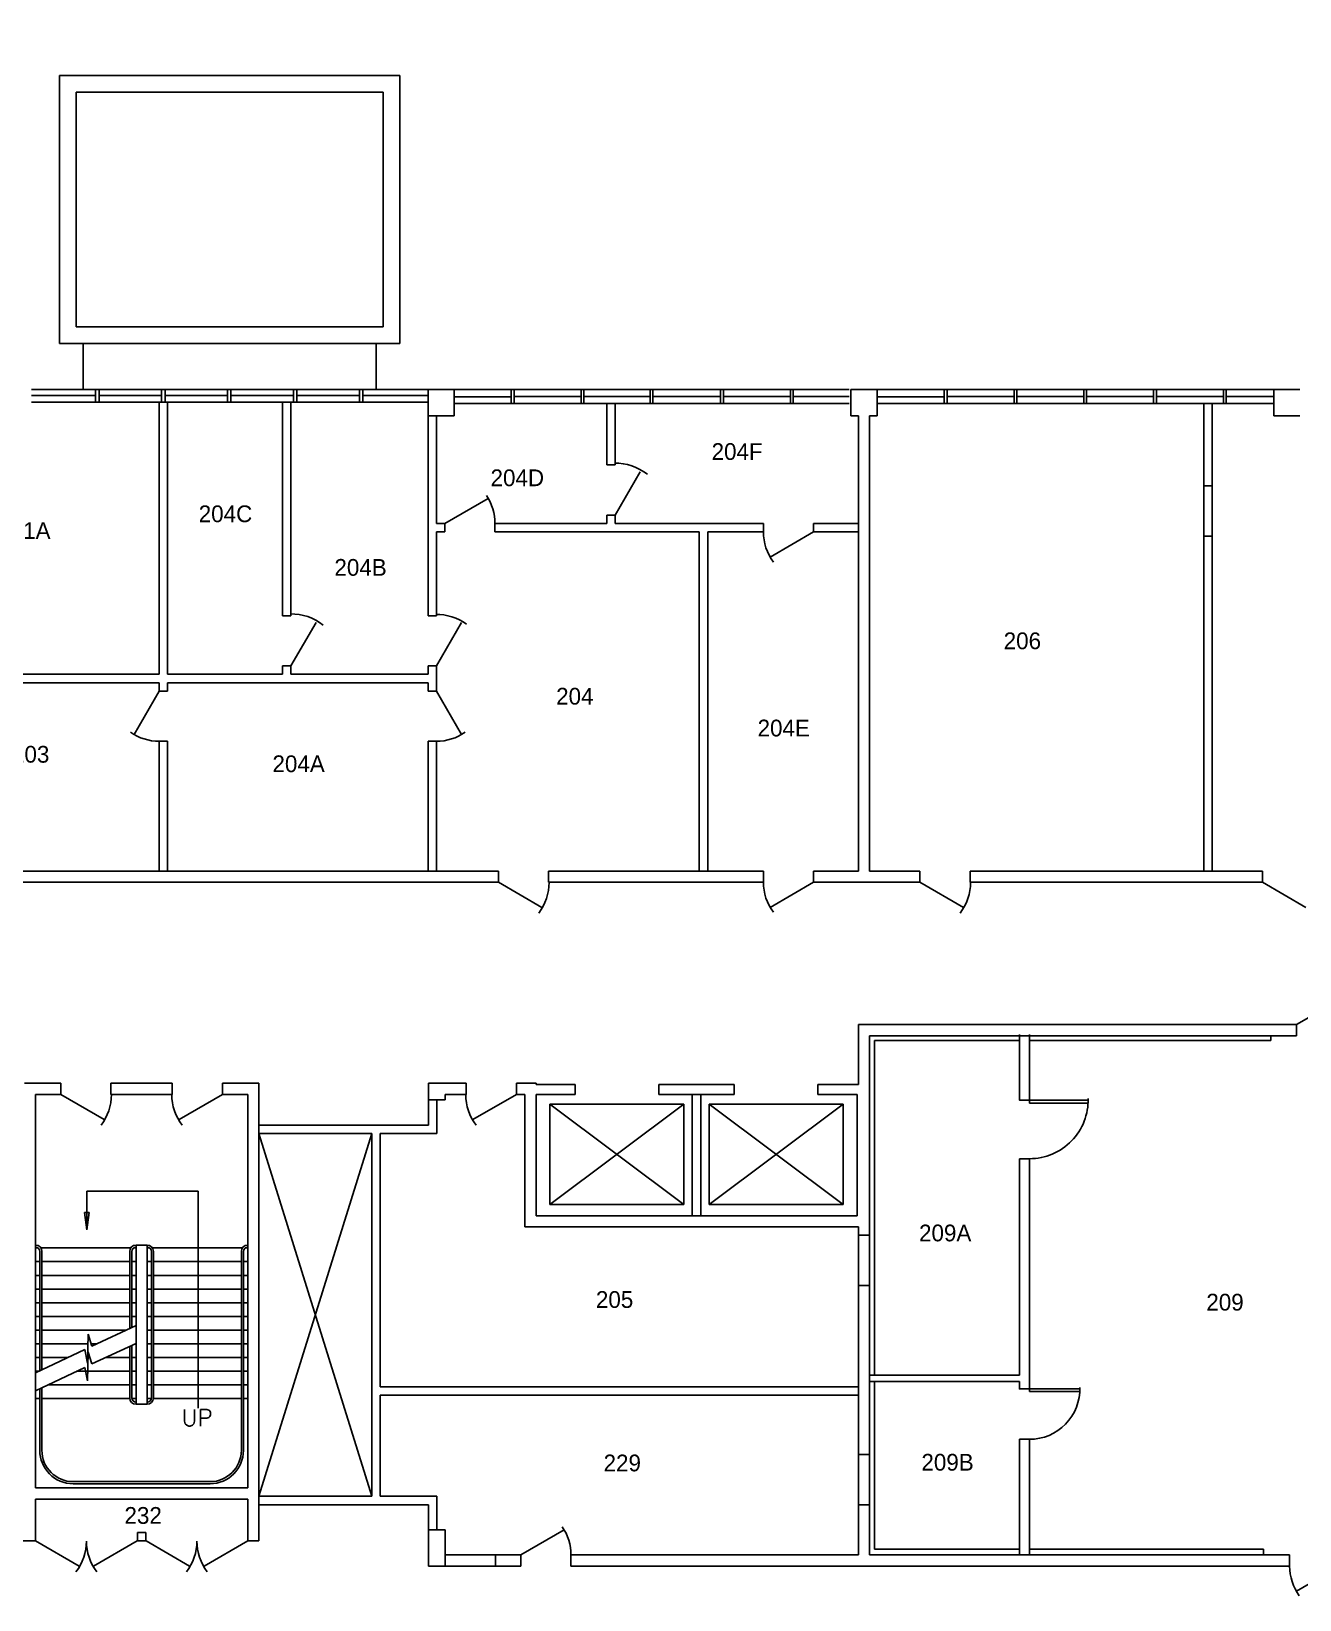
# Model space of a CAD drawing. Header units: inches. Extents: x -34849 to 37501, y -26482 to 39290.
# Drawn here: x 677 to 1586, y 6671 to 7794 of the extents above; entities that cross this region are included whole.
import ezdxf
from ezdxf.enums import TextEntityAlignment as Align

# ---------------------------------------------------------------- set-up
doc = ezdxf.new("R2010")
doc.units = ezdxf.units.IN
doc.header["$MEASUREMENT"] = 0
for name, color, linetype in [('035$03DOOR', 150, 'Continuous'), ('035$03LOD', 251, 'Continuous'), ('035$03OFFICE', 7, 'Continuous'), ('035$03OUT', 7, 'Continuous'), ('035$03WAL', 7, 'Continuous'), ('035$04OFF', 7, 'Continuous')]:
    doc.layers.add(name, color=color, linetype=linetype)
doc.styles.add('ROMANS', font='romans')

# ---------------------------------------------------------------- blocks, each defined once
blk = doc.blocks.new('OFFICE')
at = {"color": 2, "linetype": 'Continuous'}
blk.add_attdef('OFFICE', text='', height=12, dxfattribs=at).set_placement((0, 0), align=Align.MIDDLE)

msp = doc.modelspace()

# ---------------------------------------------------------------- linework, layer by layer
at = {"layer": '035$03DOOR'}
for p, q in [((1095.4, 7447.7, 0), (1113.4, 7478.8, 0)), ((973.3, 7441.7, 0), (1004.5, 7459.7, 0)), ((1237.6, 7435.7, 0), (1206.5, 7417.7, 0)), ((863.1, 7339.7, 0), (881.1, 7370.8, 0)), ((967.3, 7339.7, 0), (985.3, 7370.8, 0)), ((768.7, 7321.7, 0), (750.7, 7290.5, 0)), ((967.3, 7321.7, 0), (985.3, 7290.5, 0)), ((1011.7, 7184.7, 0), (1042.9, 7166.7, 0)), ((1237.6, 7184.7, 0), (1206.5, 7166.7, 0)), ((1313.7, 7184.7, 0), (1344.9, 7166.7, 0)), ((1559.2, 7184.7, 0), (1590.4, 7166.7, 0)), ((1583.7, 7082.7, 0), (1614.9, 7100.7, 0)), ((698.1, 7032.7, 0), (729.3, 7014.7, 0)), ((814.1, 7032.7, 0), (782.9, 7014.7, 0)), ((1024.7, 7032.7, 0), (993.5, 7014.7, 0)), ((1392.3, 7028.6, 0), (1434.3, 7028.6, 0)), ((1392.3, 7028.6, 0), (1392.3, 7026.5, 0)), ((1392.3, 7026.5, 0), (1434.3, 7026.5, 0)), ((1434.3, 7028.6, 0), (1434.3, 7026.5, 0)), ((1392.3, 6821.6, 0), (1428.3, 6821.6, 0)), ((1392.3, 6821.6, 0), (1392.3, 6819.8, 0)), ((1428.3, 6821.6, 0), (1428.3, 6819.8, 0)), ((1392.3, 6819.8, 0), (1428.3, 6819.8, 0)), ((1027.7, 6702.7, 0), (1058.9, 6720.7, 0)), ((680.1, 6712.7, 0), (711.3, 6694.7, 0)), ((752.9, 6712.7, 0), (721.7, 6694.7, 0)), ((759.3, 6712.7, 0), (790.5, 6694.7, 0)), ((832.1, 6712.7, 0), (800.9, 6694.7, 0)), ((1614.7, 6694.7, 0), (1583.5, 6676.7, 0))]:
    msp.add_line(p, q, dxfattribs=at)
for centre, radius, start, end in [((1095.4, 7447.7, 0), 37.3, 51.7625, 90.7584), ((973.3, 7441.7, 0), 36, 0, 33.9736), ((1237.6, 7435.7, 0), 36, 180, 216.7672), ((863.1, 7339.7, 0), 37.3, 51.7625, 90.7584), ((967.3, 7339.7, 0), 36.9, 54.1377, 90.7769), ((768.7, 7321.7, 0), 36, 235.0263, 270), ((967.3, 7321.7, 0), 36, 270, 304.9737), ((1011.7, 7184.7, 0), 36.4, 322.6791, 359.8532), ((1237.6, 7184.7, 0), 36, 180, 216.7672), ((1313.7, 7184.7, 0), 36.4, 322.6791, 359.8532), ((698.1, 7032.7, 0), 36.4, 322.6791, 359.8532), ((814.1, 7032.7, 0), 36.4, 180.1468, 217.3209), ((1024.7, 7032.7, 0), 36.4, 180.1468, 217.3209), ((1027.7, 6702.7, 0), 36, 0, 33.9788), ((680.1, 6712.7, 0), 36.4, 322.6791, 359.8532), ((752.9, 6712.7, 0), 36.4, 180.1468, 217.3209), ((759.3, 6712.7, 0), 36.4, 322.6791, 359.8532), ((832.1, 6712.7, 0), 36.4, 180.1468, 217.3209), ((1614.7, 6694.7, 0), 36, 180, 216.1157)]:
    msp.add_arc(centre, radius, start, end, dxfattribs=at)
for centre, major_axis in [((1392.3, 7028.6, 0), (29.7, 29.7)), ((1392.3, 6821.6, 0), (25.5, 25.5))]:
    msp.add_ellipse(centre, major_axis=major_axis, ratio=1, start_param=3.926991, end_param=5.52758, dxfattribs=at)
at = {"layer": '035$03LOD'}
for p, q in [((677.1, 7537.7, 0), (723.1, 7537.7, 0)), ((723.1, 7533.5, 0), (677.1, 7533.5, 0)), ((725.6, 7537.7, 0), (770.4, 7537.7, 0)), ((770.4, 7533.5, 0), (725.6, 7533.5, 0)), ((772.9, 7537.7, 0), (817.6, 7537.7, 0)), ((817.6, 7533.5, 0), (772.9, 7533.5, 0)), ((820.1, 7537.7, 0), (864.9, 7537.7, 0)), ((864.9, 7533.5, 0), (820.1, 7533.5, 0)), ((867.4, 7537.7, 0), (912.1, 7537.7, 0)), ((912.1, 7533.5, 0), (867.4, 7533.5, 0)), ((914.6, 7537.7, 0), (961.3, 7537.7, 0)), ((961.3, 7533.5, 0), (914.6, 7533.5, 0)), ((980.1, 7537.7, 0), (1021, 7537.7, 0)), ((980.1, 7532.6, 0), (1021, 7532.6, 0)), ((1023, 7537.7, 0), (1071, 7537.7, 0)), ((1023, 7532.7, 0), (1071, 7532.7, 0)), ((1073, 7537.7, 0), (1120.4, 7537.7, 0)), ((1073, 7532.7, 0), (1120.4, 7532.7, 0)), ((1122.4, 7537.7, 0), (1171, 7537.7, 0)), ((1122.4, 7532.7, 0), (1171, 7532.7, 0)), ((1173, 7537.7, 0), (1221, 7537.7, 0)), ((1173, 7532.7, 0), (1221, 7532.7, 0)), ((1223, 7537.7, 0), (1263, 7537.7, 0)), ((1223, 7532.8, 0), (1263, 7532.8, 0)), ((1283.1, 7537.7, 0), (1331.2, 7537.7, 0)), ((1283.2, 7532.6, 0), (1331.2, 7532.6, 0)), ((1333.2, 7537.7, 0), (1381.2, 7537.7, 0)), ((1333.2, 7532.7, 0), (1381.2, 7532.7, 0)), ((1383.2, 7537.7, 0), (1431.2, 7537.7, 0)), ((1383.2, 7532.7, 0), (1431.2, 7532.7, 0)), ((1433.2, 7537.7, 0), (1481.2, 7537.7, 0)), ((1433.2, 7532.7, 0), (1481.2, 7532.7, 0)), ((1483.2, 7537.7, 0), (1531.2, 7537.7, 0)), ((1483.2, 7532.7, 0), (1531.2, 7532.7, 0)), ((1533.2, 7537.7, 0), (1567.3, 7537.7, 0)), ((1533.2, 7532.8, 0), (1567.3, 7532.8, 0)), ((677.1, 7528.7, 0), (723.1, 7528.7, 0)), ((725.6, 7528.7, 0), (770.4, 7528.7, 0)), ((772.9, 7528.7, 0), (817.6, 7528.7, 0)), ((820.1, 7528.7, 0), (864.9, 7528.7, 0)), ((867.4, 7528.7, 0), (912.1, 7528.7, 0)), ((914.6, 7528.7, 0), (961.3, 7528.7, 0)), ((980.1, 7527.7, 0), (1021, 7527.7, 0)), ((1023, 7527.7, 0), (1071, 7527.7, 0)), ((1073, 7527.7, 0), (1120.4, 7527.7, 0)), ((1122.4, 7527.7, 0), (1171, 7527.7, 0)), ((1173, 7527.7, 0), (1221, 7527.7, 0)), ((1223, 7527.7, 0), (1263, 7527.7, 0)), ((1283.1, 7527.7, 0), (1331.2, 7527.7, 0)), ((1333.2, 7527.7, 0), (1381.2, 7527.7, 0)), ((1383.2, 7527.7, 0), (1431.2, 7527.7, 0)), ((1433.2, 7527.7, 0), (1481.2, 7527.7, 0)), ((1483.2, 7527.7, 0), (1531.2, 7527.7, 0)), ((1533.2, 7527.7, 0), (1567.3, 7527.7, 0)), ((1048.7, 6953.7, 0), (1144.7, 7025.7, 0)), ((1048.7, 7025.7, 0), (1144.7, 6953.7, 0)), ((1048.7, 7025.7, 0), (1048.7, 6953.7, 0)), ((1048.7, 7025.7, 0), (1144.7, 7025.7, 0)), ((1144.7, 7025.7, 0), (1144.7, 6953.7, 0)), ((1162.7, 6953.7, 0), (1258.7, 7025.7, 0)), ((1162.7, 7025.7, 0), (1258.7, 6953.7, 0)), ((1162.7, 7025.7, 0), (1162.7, 6953.7, 0)), ((1162.7, 7025.7, 0), (1258.7, 7025.7, 0)), ((1258.7, 7025.7, 0), (1258.7, 6953.7, 0)), ((840.1, 6744.7, 0), (921.1, 7004.7, 0)), ((840.1, 7004.7, 0), (921.1, 6744.7, 0)), ((796.5, 6963.4, 0), (716.9, 6963.4, 0)), ((716.9, 6963.4, 0), (716.9, 6935.7, 0)), ((796.5, 6807.8, 0), (796.5, 6963.4, 0)), ((1048.7, 6953.7, 0), (1144.7, 6953.7, 0)), ((1162.7, 6953.7, 0), (1258.7, 6953.7, 0)), ((681.8, 6922.7, 0), (680.1, 6922.7, 0)), ((748.4, 6922.7, 0), (683.8, 6922.7, 0)), ((752.1, 6922.7, 0), (750.4, 6922.7, 0)), ((752.1, 6924.7, 0), (752.1, 6810.7, 0)), ((752.1, 6924.7, 0), (760.1, 6924.7, 0)), ((760.1, 6924.7, 0), (760.1, 6810.7, 0)), ((760.1, 6922.7, 0), (761.8, 6922.7, 0)), ((763.8, 6922.7, 0), (828.4, 6922.7, 0)), ((680.1, 6912.9, 0), (683.1, 6912.9, 0)), ((683.1, 6920.2, 0), (683.1, 6834.5, 0)), ((684.6, 6920.2, 0), (684.6, 6835.2, 0)), ((684.6, 6912.9, 0), (747.6, 6912.9, 0)), ((747.6, 6920.2, 0), (747.6, 6865, 0)), ((749.1, 6920.2, 0), (749.1, 6865.7, 0)), ((749.1, 6912.9, 0), (752.1, 6912.9, 0)), ((760.1, 6912.9, 0), (763.1, 6912.9, 0)), ((763.1, 6920.2, 0), (763.1, 6815.2, 0)), ((764.6, 6920.2, 0), (764.6, 6815.2, 0)), ((764.6, 6912.9, 0), (827.6, 6912.9, 0)), ((827.6, 6920.2, 0), (827.6, 6777.7, 0)), ((829.1, 6920.2, 0), (829.1, 6777.7, 0)), ((829.1, 6912.9, 0), (832.1, 6912.9, 0)), ((680.1, 6903, 0), (683.1, 6903, 0)), ((684.6, 6903, 0), (747.6, 6903, 0)), ((749.1, 6903, 0), (752.1, 6903, 0)), ((760.1, 6903, 0), (763.1, 6903, 0)), ((764.6, 6903, 0), (827.6, 6903, 0)), ((829.1, 6903, 0), (832.1, 6903, 0)), ((680.1, 6893.2, 0), (683.1, 6893.2, 0)), ((684.6, 6893.2, 0), (747.6, 6893.2, 0)), ((749.1, 6893.2, 0), (752.1, 6893.2, 0)), ((760.1, 6893.2, 0), (763.1, 6893.2, 0)), ((764.6, 6893.2, 0), (827.6, 6893.2, 0)), ((829.1, 6893.2, 0), (832.1, 6893.2, 0)), ((680.1, 6883.4, 0), (683.1, 6883.4, 0)), ((684.6, 6883.4, 0), (747.6, 6883.4, 0)), ((749.1, 6883.4, 0), (752.1, 6883.4, 0)), ((760.1, 6883.4, 0), (763.1, 6883.4, 0)), ((764.6, 6883.4, 0), (827.6, 6883.4, 0)), ((829.1, 6883.4, 0), (832.1, 6883.4, 0)), ((680.1, 6873.6, 0), (683.1, 6873.6, 0)), ((684.6, 6873.6, 0), (747.6, 6873.6, 0)), ((720.4, 6852.3, 0), (752.1, 6867.1, 0)), ((749.1, 6873.6, 0), (752.1, 6873.6, 0)), ((760.1, 6873.6, 0), (763.1, 6873.6, 0)), ((764.6, 6873.6, 0), (827.6, 6873.6, 0)), ((829.1, 6873.6, 0), (832.1, 6873.6, 0)), ((680.1, 6863.8, 0), (683.1, 6863.8, 0)), ((684.6, 6863.8, 0), (745, 6863.8, 0)), ((717.3, 6840.2, 0), (717.9, 6860.8, 0)), ((717.9, 6860.8, 0), (720.4, 6852.3, 0)), ((760.1, 6863.8, 0), (763.1, 6863.8, 0)), ((764.6, 6863.8, 0), (827.6, 6863.8, 0)), ((829.1, 6863.8, 0), (832.1, 6863.8, 0)), ((680.1, 6853.9, 0), (683.1, 6853.9, 0)), ((680.1, 6833.1, 0), (715.5, 6849.9, 0)), ((680.1, 6844.1, 0), (683.1, 6844.1, 0)), ((684.6, 6853.9, 0), (717.7, 6853.9, 0)), ((684.6, 6844.1, 0), (703.3, 6844.1, 0)), ((715.5, 6849.9, 0), (717.3, 6840.2, 0)), ((716.6, 6844.1, 0), (717.4, 6844.1, 0)), ((717.3, 6827.4, 0), (717.9, 6848.1, 0)), ((717.8, 6844.1, 0), (719.1, 6844.1, 0)), ((717.9, 6848.1, 0), (720.4, 6839.6, 0)), ((719.9, 6853.9, 0), (723.8, 6853.9, 0)), ((720.4, 6839.6, 0), (752.1, 6854.3, 0)), ((730.2, 6844.1, 0), (747.6, 6844.1, 0)), ((747.6, 6852.2, 0), (747.6, 6815.2, 0)), ((749.1, 6852.9, 0), (749.1, 6815.2, 0)), ((749.1, 6844.1, 0), (752.1, 6844.1, 0)), ((751.3, 6853.9, 0), (752.1, 6853.9, 0)), ((760.1, 6853.9, 0), (763.1, 6853.9, 0)), ((760.1, 6844.1, 0), (763.1, 6844.1, 0)), ((764.6, 6853.9, 0), (827.6, 6853.9, 0)), ((764.6, 6844.1, 0), (827.6, 6844.1, 0)), ((829.1, 6853.9, 0), (832.1, 6853.9, 0)), ((829.1, 6844.1, 0), (832.1, 6844.1, 0)), ((680.1, 6820.3, 0), (715.5, 6837.1, 0)), ((680.1, 6834.3, 0), (682.7, 6834.3, 0)), ((709.5, 6834.3, 0), (747.6, 6834.3, 0)), ((715.5, 6837.1, 0), (717.3, 6827.4, 0)), ((749.1, 6834.3, 0), (752.1, 6834.3, 0)), ((760.1, 6834.3, 0), (763.1, 6834.3, 0)), ((764.6, 6834.3, 0), (827.6, 6834.3, 0)), ((829.1, 6834.3, 0), (832.1, 6834.3, 0)), ((683.1, 6821.7, 0), (683.1, 6777.7, 0)), ((684.6, 6822.5, 0), (684.6, 6777.7, 0)), ((688.9, 6824.5, 0), (747.6, 6824.5, 0)), ((749.1, 6824.5, 0), (752.1, 6824.5, 0)), ((760.1, 6824.5, 0), (763.1, 6824.5, 0)), ((764.6, 6824.5, 0), (827.6, 6824.5, 0)), ((829.1, 6824.5, 0), (832.1, 6824.5, 0)), ((683.1, 6814.7, 0), (680.1, 6814.7, 0)), ((747.6, 6814.7, 0), (684.6, 6814.7, 0)), ((752.1, 6814.7, 0), (749.1, 6814.7, 0)), ((752.1, 6810.7, 0), (760.1, 6810.7, 0)), ((760.1, 6814.7, 0), (763.1, 6814.7, 0)), ((764.6, 6814.7, 0), (827.6, 6814.7, 0)), ((829.1, 6814.7, 0), (832.1, 6814.7, 0)), ((707.1, 6755.2, 0), (805.1, 6755.2, 0)), ((707.1, 6753.7, 0), (805.1, 6753.7, 0))]:
    msp.add_line(p, q, dxfattribs=at)
at = {"layer": '035$03LOD', "linetype": 'Continuous'}
for p, q in [((718.6, 6948, 0), (715.2, 6948, 0)), ((718.6, 6948, 0), (715.2, 6948, 0)), ((715.2, 6948, 0), (716.9, 6935.7, 0)), ((716.9, 6935.7, 0), (718.6, 6948, 0))]:
    msp.add_line(p, q, dxfattribs=at)
at = {"layer": '035$03LOD'}
for centre, radius, start, end in [((680.1, 6920.2, 0), 4.5, 0, 90), ((680.1, 6920.2, 0), 3, 0, 90), ((752.1, 6920.2, 0), 4.5, 90, 180), ((752.1, 6920.2, 0), 3, 90, 180), ((760.1, 6920.2, 0), 4.5, 0, 90), ((760.1, 6920.2, 0), 3, 0, 90), ((832.1, 6920.2, 0), 4.5, 90, 180), ((832.1, 6920.2, 0), 3, 90, 180), ((752.1, 6815.2, 0), 4.5, 180, 270), ((752.1, 6815.2, 0), 3, 180, 270), ((760.1, 6815.2, 0), 4.5, 270, 0), ((760.1, 6815.2, 0), 3, 270, 0), ((707.1, 6777.7, 0), 24, 180, 270), ((707.1, 6777.7, 0), 22.5, 180, 270), ((805.1, 6777.7, 0), 22.5, 270, 0), ((805.1, 6777.7, 0), 24, 270, 0)]:
    msp.add_arc(centre, radius, start, end, dxfattribs=at)
at = {"layer": '035$03OUT'}
for p, q in [((697.2, 7762.7, 0), (697.2, 7570.7, 0)), ((697.2, 7762.7, 0), (941.2, 7762.7, 0)), ((941.2, 7762.7, 0), (941.2, 7570.7, 0)), ((709.2, 7750.7, 0), (709.2, 7582.7, 0)), ((709.2, 7750.7, 0), (929.2, 7750.7, 0)), ((929.2, 7750.7, 0), (929.2, 7582.7, 0)), ((709.2, 7582.7, 0), (929.2, 7582.7, 0)), ((697.2, 7570.7, 0), (714.2, 7570.7, 0)), ((714.2, 7570.7, 0), (924.2, 7570.7, 0)), ((714.2, 7570.7, 0), (714.2, 7537.7, 0)), ((924.2, 7570.7, 0), (924.2, 7537.7, 0)), ((924.2, 7570.7, 0), (941.2, 7570.7, 0)), ((723.1, 7528.7, 0), (723.1, 7537.7, 0)), ((723.1, 7537.7, 0), (725.6, 7537.7, 0)), ((725.6, 7528.7, 0), (725.6, 7537.7, 0)), ((770.4, 7528.7, 0), (770.4, 7537.7, 0)), ((770.4, 7537.7, 0), (772.9, 7537.7, 0)), ((772.9, 7528.7, 0), (772.9, 7537.7, 0)), ((817.6, 7528.7, 0), (817.6, 7537.7, 0)), ((817.6, 7537.7, 0), (820.1, 7537.7, 0)), ((820.1, 7528.7, 0), (820.1, 7537.7, 0)), ((864.9, 7528.7, 0), (864.9, 7537.7, 0)), ((864.9, 7537.7, 0), (867.4, 7537.7, 0)), ((867.4, 7528.7, 0), (867.4, 7537.7, 0)), ((912.1, 7528.7, 0), (912.1, 7537.7, 0)), ((912.1, 7537.7, 0), (914.6, 7537.7, 0)), ((914.6, 7528.7, 0), (914.6, 7537.7, 0)), ((980.1, 7537.7, 0), (961.3, 7537.7, 0)), ((961.3, 7518.9, 0), (961.3, 7537.7, 0)), ((980.1, 7518.9, 0), (980.1, 7537.7, 0)), ((1021, 7537.7, 0), (1023, 7537.7, 0)), ((1021, 7527.7, 0), (1021, 7537.7, 0)), ((1023, 7527.7, 0), (1023, 7537.7, 0)), ((1071, 7537.7, 0), (1073, 7537.7, 0)), ((1071, 7527.7, 0), (1071, 7537.7, 0)), ((1073, 7527.7, 0), (1073, 7537.7, 0)), ((1120.4, 7537.7, 0), (1122.4, 7537.7, 0)), ((1120.4, 7527.7, 0), (1120.4, 7537.7, 0)), ((1122.4, 7527.7, 0), (1122.4, 7537.7, 0)), ((1171, 7537.7, 0), (1173, 7537.7, 0)), ((1171, 7527.7, 0), (1171, 7537.7, 0)), ((1173, 7527.7, 0), (1173, 7537.7, 0)), ((1221, 7537.7, 0), (1223, 7537.7, 0)), ((1221, 7527.7, 0), (1221, 7537.7, 0)), ((1223, 7527.7, 0), (1223, 7537.7, 0)), ((1283.1, 7537.7, 0), (1264.3, 7537.7, 0)), ((1264.3, 7518.9, 0), (1264.3, 7537.7, 0)), ((1283.1, 7518.9, 0), (1283.1, 7537.7, 0)), ((1331.2, 7527.7, 0), (1331.2, 7537.7, 0)), ((1331.2, 7537.7, 0), (1333.2, 7537.7, 0)), ((1333.2, 7527.7, 0), (1333.2, 7537.7, 0)), ((1381.2, 7527.7, 0), (1381.2, 7537.7, 0)), ((1381.2, 7537.7, 0), (1383.2, 7537.7, 0)), ((1383.2, 7527.7, 0), (1383.2, 7537.7, 0)), ((1431.2, 7527.7, 0), (1431.2, 7537.7, 0)), ((1431.2, 7537.7, 0), (1433.2, 7537.7, 0)), ((1433.2, 7527.7, 0), (1433.2, 7537.7, 0)), ((1481.2, 7527.7, 0), (1481.2, 7537.7, 0)), ((1481.2, 7537.7, 0), (1483.2, 7537.7, 0)), ((1483.2, 7527.7, 0), (1483.2, 7537.7, 0)), ((1531.2, 7527.8, 0), (1531.2, 7537.7, 0)), ((1531.2, 7537.7, 0), (1533.2, 7537.7, 0)), ((1533.2, 7527.8, 0), (1533.2, 7537.7, 0)), ((1586.1, 7537.7, 0), (1567.3, 7537.7, 0)), ((1567.3, 7518.9, 0), (1567.3, 7537.7, 0)), ((723.1, 7528.7, 0), (725.6, 7528.7, 0)), ((770.4, 7528.7, 0), (772.9, 7528.7, 0)), ((817.6, 7528.7, 0), (820.1, 7528.7, 0)), ((864.9, 7528.7, 0), (867.4, 7528.7, 0)), ((912.1, 7528.7, 0), (914.6, 7528.7, 0)), ((980.1, 7518.9, 0), (961.3, 7518.9, 0)), ((1021, 7527.7, 0), (1023, 7527.7, 0)), ((1071, 7527.7, 0), (1073, 7527.7, 0)), ((1120.4, 7527.7, 0), (1122.4, 7527.7, 0)), ((1171, 7527.7, 0), (1173, 7527.7, 0)), ((1221, 7527.7, 0), (1223, 7527.7, 0)), ((1269.7, 7518.9, 0), (1264.3, 7518.9, 0)), ((1283.1, 7518.9, 0), (1277.7, 7518.9, 0)), ((1331.2, 7527.7, 0), (1333.2, 7527.7, 0)), ((1381.2, 7527.7, 0), (1383.2, 7527.7, 0)), ((1431.2, 7527.7, 0), (1433.2, 7527.7, 0)), ((1481.2, 7527.7, 0), (1483.2, 7527.7, 0)), ((1531.2, 7527.7, 0), (1533.2, 7527.7, 0)), ((1586.1, 7518.9, 0), (1567.3, 7518.9, 0))]:
    msp.add_line(p, q, dxfattribs=at)
at = {"layer": '035$03WAL'}
for p, q in [((768.7, 7333.7, 0), (768.7, 7528.7, 0)), ((774.7, 7333.7, 0), (774.7, 7528.7, 0)), ((857.1, 7375.7, 0), (857.1, 7528.7, 0)), ((863.1, 7375.7, 0), (863.1, 7528.7, 0)), ((961.3, 7375.7, 0), (961.3, 7518.9, 0)), ((967.3, 7441.7, 0), (967.3, 7518.9, 0)), ((1089.4, 7483.7, 0), (1089.4, 7527.7, 0)), ((1095.4, 7483.7, 0), (1095.4, 7527.7, 0)), ((1269.7, 7518.9, 0), (1269.7, 7192.7, 0)), ((1277.7, 7518.9, 0), (1277.7, 7192.7, 0)), ((1517.2, 7429.5, 0), (1517.2, 7527.7, 0)), ((1523.2, 7424.8, 0), (1523.2, 7527.7, 0)), ((1095.4, 7483.7, 0), (1089.4, 7483.7, 0)), ((1517.2, 7468.7, 0), (1523.2, 7468.7, 0)), ((973.3, 7441.7, 0), (967.3, 7441.7, 0)), ((973.3, 7435.7, 0), (973.3, 7441.7, 0)), ((1089.4, 7441.7, 0), (1009.3, 7441.7, 0)), ((1009.3, 7435.7, 0), (1009.3, 7441.7, 0)), ((1095.4, 7447.7, 0), (1089.4, 7447.7, 0)), ((1089.4, 7441.7, 0), (1089.4, 7447.7, 0)), ((1095.4, 7441.7, 0), (1095.4, 7447.7, 0)), ((1201.6, 7441.7, 0), (1095.4, 7441.7, 0)), ((1201.6, 7435.7, 0), (1201.6, 7441.7, 0)), ((1237.6, 7435.7, 0), (1237.6, 7441.7, 0)), ((1269.7, 7441.7, 0), (1237.6, 7441.7, 0)), ((967.3, 7375.7, 0), (967.3, 7435.7, 0)), ((973.3, 7435.7, 0), (967.3, 7435.7, 0)), ((1155.7, 7435.7, 0), (1009.3, 7435.7, 0)), ((1155.7, 7192.7, 0), (1155.7, 7435.7, 0)), ((1161.7, 7192.7, 0), (1161.7, 7435.7, 0)), ((1201.6, 7435.7, 0), (1161.7, 7435.7, 0)), ((1269.7, 7435.7, 0), (1237.6, 7435.7, 0)), ((1517.2, 7192.7, 0), (1517.2, 7432.7, 0)), ((1517.2, 7432.7, 0), (1523.2, 7432.7, 0)), ((1523.2, 7192.7, 0), (1523.2, 7432.7, 0)), ((863.1, 7375.7, 0), (857.1, 7375.7, 0)), ((967.3, 7375.7, 0), (961.3, 7375.7, 0)), ((857.1, 7333.7, 0), (857.1, 7339.7, 0)), ((863.1, 7339.7, 0), (857.1, 7339.7, 0)), ((863.1, 7333.7, 0), (863.1, 7339.7, 0)), ((961.3, 7333.7, 0), (961.3, 7339.7, 0)), ((967.3, 7339.7, 0), (961.3, 7339.7, 0)), ((967.3, 7321.7, 0), (967.3, 7339.7, 0)), ((768.7, 7333.7, 0), (608.7, 7333.7, 0)), ((768.7, 7327.7, 0), (608.7, 7327.7, 0)), ((768.7, 7321.7, 0), (768.7, 7327.7, 0)), ((857.1, 7333.7, 0), (774.7, 7333.7, 0)), ((961.3, 7327.7, 0), (774.7, 7327.7, 0)), ((774.7, 7321.7, 0), (774.7, 7327.7, 0)), ((961.3, 7333.7, 0), (863.1, 7333.7, 0)), ((961.3, 7321.7, 0), (961.3, 7327.7, 0)), ((774.7, 7321.7, 0), (768.7, 7321.7, 0)), ((967.3, 7321.7, 0), (961.3, 7321.7, 0)), ((768.7, 7192.7, 0), (768.7, 7285.7, 0)), ((774.7, 7285.7, 0), (768.7, 7285.7, 0)), ((774.7, 7192.7, 0), (774.7, 7285.7, 0)), ((961.3, 7192.7, 0), (961.3, 7285.7, 0)), ((967.3, 7285.7, 0), (961.3, 7285.7, 0)), ((967.3, 7192.7, 0), (967.3, 7285.7, 0)), ((608.7, 7192.7, 0), (1011.7, 7192.7, 0)), ((1011.7, 7192.7, 0), (1011.7, 7184.7, 0)), ((1047.7, 7192.7, 0), (1201.6, 7192.7, 0)), ((1047.7, 7192.7, 0), (1047.7, 7184.7, 0)), ((1201.6, 7192.7, 0), (1201.6, 7184.7, 0)), ((1237.6, 7192.7, 0), (1269.7, 7192.7, 0)), ((1237.6, 7192.7, 0), (1237.6, 7184.7, 0)), ((1277.7, 7192.7, 0), (1313.7, 7192.7, 0)), ((1313.7, 7192.7, 0), (1313.7, 7184.7, 0)), ((1349.7, 7192.7, 0), (1511.2, 7192.7, 0)), ((1349.7, 7192.7, 0), (1349.7, 7184.7, 0)), ((1511.2, 7192.7, 0), (1559.2, 7192.7, 0)), ((1559.2, 7192.7, 0), (1559.2, 7184.7, 0)), ((608.7, 7184.7, 0), (1011.7, 7184.7, 0)), ((1047.7, 7184.7, 0), (1201.6, 7184.7, 0)), ((1237.6, 7184.7, 0), (1313.7, 7184.7, 0)), ((1349.7, 7184.7, 0), (1511.2, 7184.7, 0)), ((1511.2, 7184.7, 0), (1559.2, 7184.7, 0)), ((1269.7, 7082.7, 0), (1583.7, 7082.7, 0)), ((1269.7, 7082.7, 0), (1269.7, 7039.7, 0)), ((1583.7, 7074.7, 0), (1583.7, 7082.7, 0)), ((1277.7, 7074.7, 0), (1277.7, 6893.9, 0)), ((1277.7, 7074.7, 0), (1583.7, 7074.7, 0)), ((1281.3, 7071.4, 0), (1385.1, 7071.4, 0)), ((1281.3, 7071.4, 0), (1281.3, 6831.6, 0)), ((1385.1, 7075.7, 0), (1385.1, 7028.6, 0)), ((1392.3, 7075.7, 0), (1392.3, 7028.6, 0)), ((1392.3, 7071.4, 0), (1565.3, 7071.4, 0)), ((1565.3, 7074.7, 0), (1565.3, 7071.4, 0)), ((672.1, 7040.7, 0), (698.1, 7040.7, 0)), ((698.1, 7040.7, 0), (698.1, 7032.7, 0)), ((734.1, 7040.7, 0), (778.1, 7040.7, 0)), ((734.1, 7040.7, 0), (734.1, 7032.7, 0)), ((778.1, 7040.7, 0), (778.1, 7032.7, 0)), ((814.1, 7040.7, 0), (840.1, 7040.7, 0)), ((814.1, 7040.7, 0), (814.1, 7032.7, 0)), ((840.1, 7040.7, 0), (840.1, 6712.7, 0)), ((961.7, 7040.7, 0), (988.7, 7040.7, 0)), ((961.7, 7040.7, 0), (961.7, 7028.7, 0)), ((988.7, 7040.7, 0), (988.7, 7032.7, 0)), ((1024.7, 7040.7, 0), (1038.7, 7040.7, 0)), ((1024.7, 7040.7, 0), (1024.7, 7032.7, 0)), ((1038.7, 7039.7, 0), (1038.7, 7040.7, 0)), ((1038.7, 7039.7, 0), (1066.7, 7039.7, 0)), ((1066.7, 7039.7, 0), (1066.7, 7032.7, 0)), ((1126.7, 7039.7, 0), (1180.7, 7039.7, 0)), ((1126.7, 7039.7, 0), (1126.7, 7032.7, 0)), ((1180.7, 7039.7, 0), (1180.7, 7032.7, 0)), ((1240.7, 7039.7, 0), (1269.7, 7039.7, 0)), ((1240.7, 7039.7, 0), (1240.7, 7032.7, 0)), ((680.1, 7032.7, 0), (680.1, 6750.7, 0)), ((680.1, 7032.7, 0), (698.1, 7032.7, 0)), ((734.1, 7032.7, 0), (778.1, 7032.7, 0)), ((814.1, 7032.7, 0), (832.1, 7032.7, 0)), ((832.1, 7032.7, 0), (832.1, 6750.7, 0)), ((961.7, 7028.7, 0), (961.7, 7010.7, 0)), ((961.7, 7028.7, 0), (973.7, 7028.7, 0)), ((967.7, 7028.7, 0), (967.7, 7004.7, 0)), ((973.7, 7032.7, 0), (988.7, 7032.7, 0)), ((973.7, 7032.7, 0), (973.7, 7028.7, 0)), ((1024.7, 7032.7, 0), (1030.7, 7032.7, 0)), ((1030.7, 7032.7, 0), (1030.7, 6937.7, 0)), ((1038.7, 7032.7, 0), (1038.7, 6945.7, 0)), ((1038.7, 7032.7, 0), (1066.7, 7032.7, 0)), ((1126.7, 7032.7, 0), (1180.7, 7032.7, 0)), ((1150.7, 7032.7, 0), (1150.7, 6945.7, 0)), ((1156.7, 7032.7, 0), (1156.7, 6945.7, 0)), ((1240.7, 7032.7, 0), (1268.7, 7032.7, 0)), ((1268.7, 7032.7, 0), (1268.7, 6945.7, 0)), ((961.7, 7010.7, 0), (840.1, 7010.7, 0)), ((921.1, 7004.7, 0), (840.1, 7004.7, 0)), ((921.1, 7004.7, 0), (921.1, 6744.7, 0)), ((967.7, 7004.7, 0), (927.1, 7004.7, 0)), ((927.1, 7004.7, 0), (927.1, 6823.2, 0)), ((1385.1, 6986.6, 0), (1385.1, 6831.6, 0)), ((1392.3, 6986.6, 0), (1392.3, 6821.6, 0)), ((1038.7, 6945.7, 0), (1268.7, 6945.7, 0)), ((1030.7, 6937.7, 0), (1269.7, 6937.7, 0)), ((1269.7, 6937.7, 0), (1269.7, 6931.7, 0)), ((830.4, 6922.7, 0), (832.1, 6922.7, 0)), ((1269.7, 6932.7, 0), (1269.7, 6737.9, 0)), ((1269.7, 6931.7, 0), (1277.7, 6931.7, 0)), ((1269.7, 6895.7, 0), (1277.7, 6895.7, 0)), ((1277.7, 6895.7, 0), (1277.7, 6731.8, 0)), ((927.1, 6823.2, 0), (1269.7, 6823.2, 0)), ((1277.1, 6831.6, 0), (1385.1, 6831.6, 0)), ((1277.1, 6826.9, 0), (1385.1, 6826.9, 0)), ((1281.3, 6826.9, 0), (1281.3, 6706.9, 0)), ((1385.1, 6826.9, 0), (1385.1, 6821.6, 0)), ((927.1, 6817.2, 0), (1269.7, 6817.2, 0)), ((927.1, 6817.2, 0), (927.1, 6744.7, 0)), ((1385.1, 6785.6, 0), (1385.1, 6702.7, 0)), ((1392.3, 6785.6, 0), (1392.3, 6702.7, 0)), ((1269.7, 6774.7, 0), (1277.7, 6774.7, 0)), ((680.1, 6750.7, 0), (832.1, 6750.7, 0)), ((680.1, 6742.7, 0), (832.1, 6742.7, 0)), ((680.1, 6742.7, 0), (680.1, 6712.7, 0)), ((832.1, 6742.7, 0), (832.1, 6712.7, 0)), ((921.1, 6744.7, 0), (840.1, 6744.7, 0)), ((967.7, 6744.7, 0), (927.1, 6744.7, 0)), ((967.7, 6720.7, 0), (967.7, 6744.7, 0)), ((961.7, 6738.7, 0), (840.1, 6738.7, 0)), ((961.7, 6720.7, 0), (961.7, 6738.7, 0)), ((1269.7, 6738.7, 0), (1277.7, 6738.7, 0)), ((1269.7, 6738.7, 0), (1269.7, 6702.7, 0)), ((1277.7, 6738.7, 0), (1277.7, 6702.7, 0)), ((961.7, 6720.7, 0), (961.7, 6694.7, 0)), ((961.7, 6720.7, 0), (973.7, 6720.7, 0)), ((973.7, 6720.7, 0), (973.7, 6694.7, 0)), ((545.1, 6712.7, 0), (680.1, 6712.7, 0)), ((753.1, 6718.7, 0), (759.1, 6718.7, 0)), ((753.1, 6718.7, 0), (753.1, 6712.7, 0)), ((753.1, 6712.7, 0), (759.1, 6712.7, 0)), ((759.1, 6718.7, 0), (759.1, 6712.7, 0)), ((832.1, 6712.7, 0), (840.1, 6712.7, 0)), ((1009.7, 6702.7, 0), (973.7, 6702.7, 0)), ((1009.7, 6702.7, 0), (1027.7, 6702.7, 0)), ((1009.7, 6702.7, 0), (1009.7, 6694.7, 0)), ((1027.7, 6702.7, 0), (1027.7, 6694.7, 0)), ((1063.7, 6702.7, 0), (1269.7, 6702.7, 0)), ((1063.7, 6702.7, 0), (1063.7, 6694.7, 0)), ((1277.7, 6702.7, 0), (1578.7, 6702.7, 0)), ((1281.3, 6706.9, 0), (1385.1, 6706.9, 0)), ((1392.3, 6706.9, 0), (1560, 6706.9, 0)), ((1560, 6706.9, 0), (1560, 6702.7, 0)), ((1578.7, 6694.7, 0), (1578.7, 6702.7, 0)), ((961.7, 6694.7, 0), (973.7, 6694.7, 0)), ((1009.7, 6694.7, 0), (973.7, 6694.7, 0)), ((1009.7, 6694.7, 0), (1027.7, 6694.7, 0)), ((1063.7, 6694.7, 0), (1578.7, 6694.7, 0))]:
    msp.add_line(p, q, dxfattribs=at)
for points in [[(1385.1, 7028.6, 0), (1392.3, 7028.6, 0), (1392.3, 7028.6, 80), (1385.1, 7028.6, 80)], [(1385.1, 6986.6, 0), (1392.3, 6986.6, 0), (1392.3, 6986.6, 80), (1385.1, 6986.6, 80)], [(1385.1, 6821.6, 0), (1392.3, 6821.6, 0), (1392.3, 6821.6, 80), (1385.1, 6821.6, 80)], [(1385.1, 6785.6, 0), (1392.3, 6785.6, 0), (1392.3, 6785.6, 80), (1385.1, 6785.6, 80)]]:
    msp.add_3dface(points, dxfattribs=at)
at = {"layer": '035$04OFF', "color": 1}
msp.add_circle((4615.6, 6404.2, 0), 32885.9, dxfattribs=at)

# ---------------------------------------------------------------- block references
at = {"layer": '035$03OFFICE', "color": 7}
ref = msp.add_blockref('OFFICE', (1182.8, 7493.3), dxfattribs=at)
ref.add_attrib('OFFICE', '204F', dxfattribs={"layer": '0', "color": 7, "linetype": 'Continuous', "height": 12}).set_placement((1182.8, 7493.3), align=Align.MIDDLE)
ref = msp.add_blockref('OFFICE', (1025.3, 7474.5), dxfattribs=at)
ref.add_attrib('OFFICE', '204D', dxfattribs={"layer": '0', "color": 7, "linetype": 'Continuous', "height": 12}).set_placement((1025.3, 7474.5), align=Align.MIDDLE)
ref = msp.add_blockref('OFFICE', (816.2, 7448.7), dxfattribs=at)
ref.add_attrib('OFFICE', '204C', dxfattribs={"layer": '0', "color": 7, "linetype": 'Continuous', "height": 12}).set_placement((816.2, 7448.7), align=Align.MIDDLE)
ref = msp.add_blockref('OFFICE', (672.1, 7436.7), dxfattribs=at)
ref.add_attrib('OFFICE', '201A', dxfattribs={"layer": '0', "color": 7, "linetype": 'Continuous', "height": 12}).set_placement((672.1, 7436.7), align=Align.MIDDLE)
ref = msp.add_blockref('OFFICE', (913, 7410.3), dxfattribs=at)
ref.add_attrib('OFFICE', '204B', dxfattribs={"layer": '0', "color": 7, "linetype": 'Continuous', "height": 12}).set_placement((913, 7410.3), align=Align.MIDDLE)
ref = msp.add_blockref('OFFICE', (1387.2, 7357.7), dxfattribs=at)
ref.add_attrib('OFFICE', '206', dxfattribs={"layer": '0', "color": 7, "linetype": 'Continuous', "height": 12}).set_placement((1387.2, 7357.7), align=Align.MIDDLE)
ref = msp.add_blockref('OFFICE', (1066.5, 7318), dxfattribs=at)
ref.add_attrib('OFFICE', '204', dxfattribs={"layer": '0', "color": 7, "linetype": 'Continuous', "height": 12}).set_placement((1066.5, 7318), align=Align.MIDDLE)
ref = msp.add_blockref('OFFICE', (1216.2, 7295.2), dxfattribs=at)
ref.add_attrib('OFFICE', '204E', dxfattribs={"layer": '0', "color": 7, "linetype": 'Continuous', "height": 12}).set_placement((1216.2, 7295.2), align=Align.MIDDLE)
ref = msp.add_blockref('OFFICE', (676.6, 7276.4), dxfattribs=at)
ref.add_attrib('OFFICE', '203', dxfattribs={"layer": '0', "color": 7, "linetype": 'Continuous', "height": 12}).set_placement((676.6, 7276.4), align=Align.MIDDLE)
ref = msp.add_blockref('OFFICE', (868.6, 7269.6), dxfattribs=at)
ref.add_attrib('OFFICE', '204A', dxfattribs={"layer": '0', "color": 7, "linetype": 'Continuous', "height": 12}).set_placement((868.6, 7269.6), align=Align.MIDDLE)
ref = msp.add_blockref('OFFICE', (1331.9, 6933.4), dxfattribs=at)
ref.add_attrib('OFFICE', '209A', dxfattribs={"layer": '0', "color": 7, "linetype": 'Continuous', "height": 12}).set_placement((1331.9, 6933.4), align=Align.MIDDLE)
ref = msp.add_blockref('OFFICE', (1095, 6885.7), dxfattribs=at)
ref.add_attrib('OFFICE', '205', dxfattribs={"layer": '0', "color": 7, "linetype": 'Continuous', "height": 12}).set_placement((1095, 6885.7), align=Align.MIDDLE)
ref = msp.add_blockref('OFFICE', (1532.4, 6883.8), dxfattribs=at)
ref.add_attrib('OFFICE', '209', dxfattribs={"layer": '0', "color": 7, "linetype": 'Continuous', "height": 12}).set_placement((1532.4, 6883.8), align=Align.MIDDLE)
ref = msp.add_blockref('OFFICE', (1100.5, 6768.6), dxfattribs=at)
ref.add_attrib('OFFICE', '229', dxfattribs={"layer": '0', "color": 7, "linetype": 'Continuous', "height": 12}).set_placement((1100.5, 6768.6), align=Align.MIDDLE)
ref = msp.add_blockref('OFFICE', (1333.6, 6769.1), dxfattribs=at)
ref.add_attrib('OFFICE', '209B', dxfattribs={"layer": '0', "color": 7, "linetype": 'Continuous', "height": 12}).set_placement((1333.6, 6769.1), align=Align.MIDDLE)
ref = msp.add_blockref('OFFICE', (757.2, 6731), dxfattribs=at)
ref.add_attrib('OFFICE', '232', dxfattribs={"layer": '0', "color": 7, "linetype": 'Continuous', "height": 12}).set_placement((757.2, 6731), align=Align.MIDDLE)

# ---------------------------------------------------------------- texts
at = {"layer": '035$03LOD', "style": 'ROMANS'}
msp.add_text('UP', height=12, dxfattribs=at).set_placement((784.8, 6795, 0))

doc.saveas('drawing.dxf')
